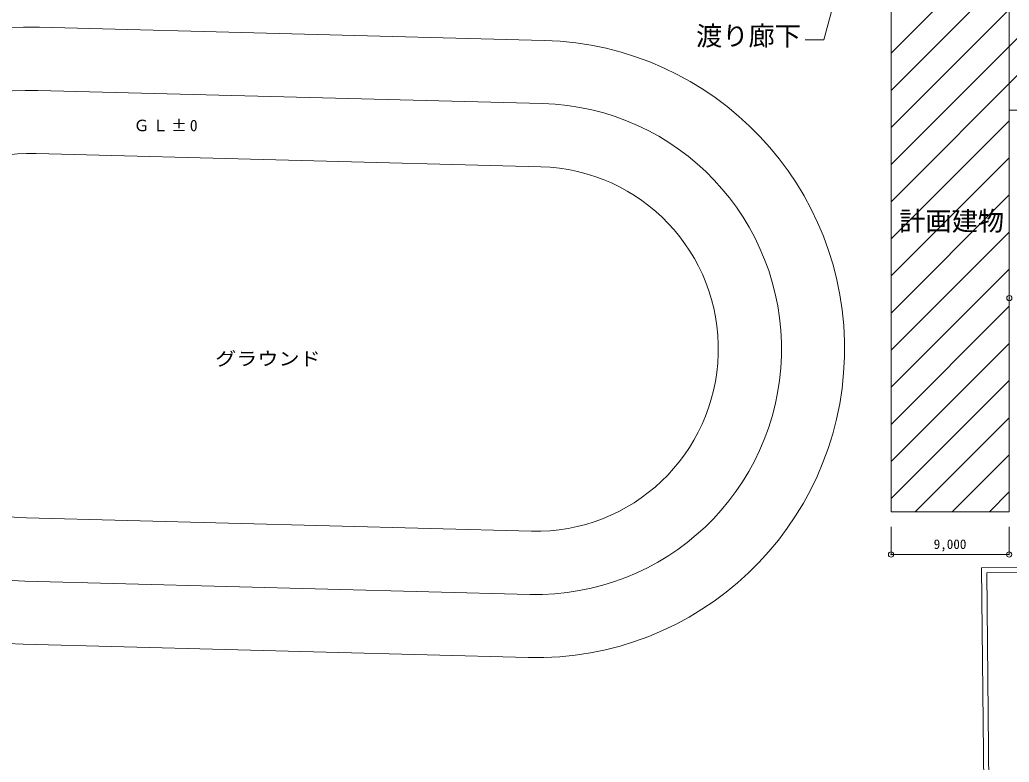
# Model space of a CAD drawing. Units: millimetres at full size, sheet at 1:400; details may follow other scales. Extents: x -8133240 to 7733239, y -5729188 to 5289189.
# Drawn here: x -22811 to 52643, y -33573 to 22997 of the extents above; entities that cross this region are included whole.
import ezdxf
from ezdxf.enums import TextEntityAlignment as Align

# ---------------------------------------------------------------- set-up
doc = ezdxf.new("R2010")
doc.units = ezdxf.units.MM
doc.header["$LTSCALE"] = 400
doc.header["$PDMODE"] = 32
doc.header["$PDSIZE"] = 400
for name, color, linetype, lineweight in [('0-2_KIJUN', 4, 'Continuous', 5), ('0-7_KIGU', 6, 'Continuous', 13), ('0-B_DOURYOKU', 4, 'Continuous', 5), ('0-E_HAISEN', 4, 'Continuous', 5), ('2-E', 3, 'Continuous', 5)]:
    doc.layers.add(name, color=color, linetype=linetype, lineweight=lineweight)
doc.styles.add('ＭＳ ゴシック', font='')
doc.styles.get('ＭＳ ゴシック').set_extended_font_data('MS Gothic')

msp = doc.modelspace()

# ---------------------------------------------------------------- linework, layer by layer
at = {"layer": '0-2_KIJUN', "color": 6, "lineweight": 13}
for p, q in [((43634.4, 26915.7), (43634.4, -14484.3)), ((52634.4, 26915.7), (52634.4, -14484.3)), ((52634.4, -14484.3), (43634.4, -14484.3))]:
    msp.add_line(p, q, dxfattribs=at)
msp.add_lwpolyline([(54134.4, 26915.7), (54134.4, 16115.7), (52634.4, 16115.7)], dxfattribs=at)
at = {"layer": '0-7_KIGU'}
for p, q in [((43634.4, 20449.1), (50101, 26915.7)), ((43634.4, 17620.7), (52929.4, 26915.7)), ((43634.4, 14792.2), (54134.4, 25292.2)), ((43634.4, 11963.8), (54134.4, 22463.8)), ((43634.4, 9135.4), (54134.4, 19635.4)), ((43634.4, 6306.9), (52634.4, 15306.9)), ((43634.4, 3478.5), (52634.4, 12478.5)), ((43634.4, 650.1), (52634.4, 9650.1)), ((43634.4, -2178.3), (52634.4, 6821.7)), ((43634.4, -5006.8), (52634.4, 3993.2)), ((43634.4, -7835.2), (52634.4, 1164.8)), ((43634.4, -10663.6), (52634.4, -1663.6)), ((43634.4, -13492), (52634.4, -4492)), ((45470.5, -14484.3), (52634.4, -7320.5)), ((48299, -14484.3), (52634.4, -10148.9)), ((51127.4, -14484.3), (52634.4, -12977.3))]:
    msp.add_line(p, q, dxfattribs=at)
at = {"layer": '0-7_KIGU', "color": 4, "lineweight": 5}
for p, q in [((-21320.1, 22433.4), (17185.1, 21425.1)), ((-21446.1, 17620.2), (17059.1, 16611.9)), ((-21572.1, 12807.1), (16933.1, 11798.8)), ((-22299.3, -14961.6), (16205.9, -15969.9)), ((-22425.3, -19774.8), (16079.9, -20783.1)), ((-22551.4, -24587.9), (15953.8, -25596.2))]:
    msp.add_line(p, q, dxfattribs=at)
for centre, radius, start, end in [((-21935.7, -1077.3), 23518.7, 88.5, 268.5), ((16569.5, -2085.6), 23518.7, 268.49998, 88.49998), ((-21935.7, -1077.3), 18703.9, 88.5, 268.5), ((16569.5, -2085.6), 18703.9, 268.49998, 88.49998), ((-21935.7, -1077.3), 13889.1, 88.5, 268.5), ((16569.5, -2085.6), 13889.1, 268.49998, 88.49998)]:
    msp.add_arc(centre, radius, start, end, dxfattribs=at)
at = {"layer": '0-B_DOURYOKU'}
for p, q in [((43634.4, -17747.2), (43634.4, -15630.6)), ((52634.4, -17747.2), (52634.4, -15630.6)), ((43634.4, -17747.2), (52634.4, -17747.2))]:
    msp.add_line(p, q, dxfattribs=at)
at = {"layer": '0-B_DOURYOKU', "color": 6, "lineweight": 13}
msp.add_lwpolyline([(40276.3, 28074.9), (38509.8, 21482.3), (37086.9, 21482.3)], dxfattribs=at)
at = {"layer": '0-B_DOURYOKU'}
for p in [(52651.8, 1787.7), (43634.4, -17747.2), (52634.4, -17747.2)]:
    msp.add_point(p, dxfattribs=at)
at = {"layer": '0-E_HAISEN'}
for p, q in [((50537.7, -18771.2), (76026.1, -18510.6)), ((50537.7, -18771.2), (50854.2, -49730.3)), ((50926.8, -19152.4), (70726.7, -18950)), ((50926.8, -19152.4), (51235.5, -49341.2))]:
    msp.add_line(p, q, dxfattribs=at)

# ---------------------------------------------------------------- texts
at = {"layer": '0-7_KIGU', "style": 'ＭＳ ゴシック'}
for s, p in [('渡り廊下', (28760.5, 20596.3)), ('計画建物', (44253.4, 6485.1))]:
    msp.add_text(s, height=1466, dxfattribs=at).set_placement(p, align=Align.BOTTOM_LEFT)
at = {"layer": '0-7_KIGU', "color": 2, "style": 'ＭＳ ゴシック', "width": 1.15}
msp.add_text('グラウンド', height=1026, dxfattribs=at).set_placement((-7912.6, -3648.8), align=Align.BOTTOM_LEFT)
at = {"layer": '0-B_DOURYOKU', "color": 7, "style": 'ＭＳ ゴシック'}
msp.add_text('9,000', height=733.1, dxfattribs=at).set_placement((46884.4, -17547.2), align=Align.BOTTOM_LEFT)
at = {"layer": '2-E', "insert": (-14125.1, 14489.7), "char_height": 879.8, "attachment_point": 7, "style": 'ＭＳ ゴシック'}
msp.add_mtext('\\T1.19;ＧＬ±0', dxfattribs=at)

doc.saveas('drawing.dxf')
